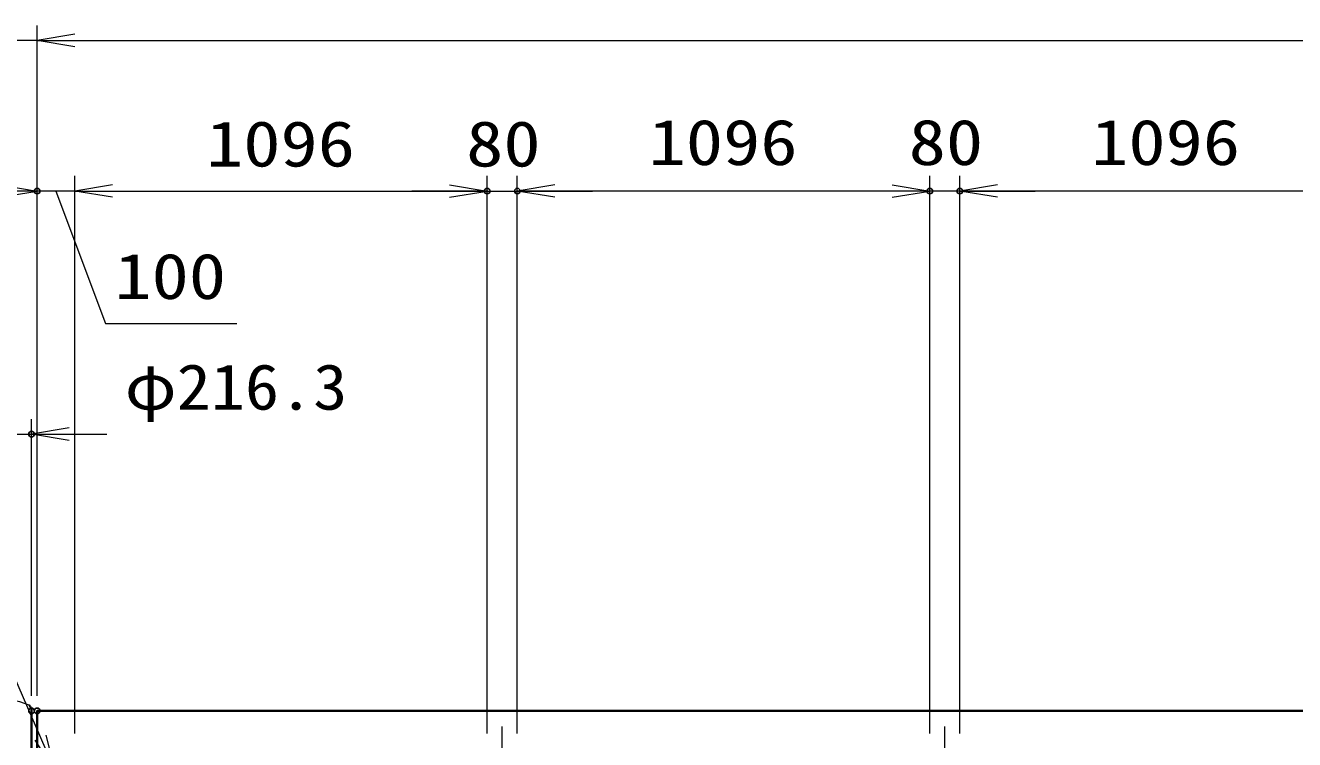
# Model space of a CAD drawing. Units: millimetres at full size. Extents: x -11880 to 11880, y -8400 to 8400.
# Drawn here: x -557 to 2816, y 978 to 2875 of the extents above; entities that cross this region are included whole.
import ezdxf
from ezdxf.enums import TextEntityAlignment as Align

# ---------------------------------------------------------------- set-up
doc = ezdxf.new("R2010")
doc.units = ezdxf.units.MM
doc.header["$LTSCALE"] = 30
doc.header["$PDMODE"] = 32
doc.header["$PDSIZE"] = 15
doc.linetypes.add('USER1', pattern=[18, 12, -1.5, 3, -1.5])
for name, color, linetype, lineweight in [('0-2_外形線', 7, 'Continuous', 35), ('0-3_軸線', 200, 'USER1', 15), ('0-5_寸法線', 4, 'Continuous', 18), ('0-6_0', 7, 'Continuous', 18)]:
    doc.layers.add(name, color=color, linetype=linetype, lineweight=lineweight)
doc.layers.add('0-7_Defpoints', color=7, linetype='Continuous')
doc.styles.add('ＭＳ ゴシック', font='')
doc.styles.get('ＭＳ ゴシック').set_extended_font_data('MS Gothic')

# ---------------------------------------------------------------- blocks, each defined once
blk = doc.blocks.new('_Open')
at = {"layer": '0-6_0', "color": 4}
blk.add_line((-30, 5), (0, 0), dxfattribs=at)
blk.add_lwpolyline([(-30, -5), (0, 0), (-30, 0)], dxfattribs=at)
blk = doc.blocks.new('S294')
at = {"layer": '0-5_寸法線'}
for points in [[(16733570.2, 81152135.1), (16785146.2, 81152135.1), (16802185.7, 81112882.3), (16803380.3, 81110130.4)], [(16801727, 81112683.2), (16803380.3, 81110130.4), (16802644.3, 81113081.4)]]:
    blk.add_lwpolyline(points, dxfattribs=at)
at = {"layer": '0-5_寸法線', "color": 254, "style": 'ＭＳ ゴシック'}
for s, width, p in [('両取手 SUS304（＃400）', 0.95, (16733570.2, 81159835.7)), ('φ25-300L', 1.1, (16732965.4, 81153535.7))]:
    blk.add_text(s, height=3637, dxfattribs=dict(at, width=width)).set_placement(p, align=Align.BOTTOM_LEFT)

msp = doc.modelspace()

# ---------------------------------------------------------------- linework, layer by layer
at = {"layer": '0-2_外形線'}
msp.add_line((-540.84, 1053.97), (-540.84, 488.47), dxfattribs=at)
msp.add_lwpolyline([(5474.01, 1053.97), (-525.99, 1053.97), (-525.99, 486.47)], dxfattribs=at)
msp.add_arc((-560.84, 1053.97), 20, 0, 48.59038, dxfattribs=at)
at = {"layer": '0-3_軸線'}
for p, q in [((710.01, -285.03), (710.01, 1012.97)), ((1886.01, -285.03), (1886.01, 1012.97))]:
    msp.add_line(p, q, dxfattribs=at)
at = {"layer": '0-5_寸法線'}
for p, q in [((-525.99, 1093.97), (-525.99, 2875.01)), ((-525.99, 1093.97), (-525.99, 2875.01)), ((-525.99, 2835.01), (-648.99, 2835.01)), ((-525.99, 2835.01), (5474.01, 2835.01)), ((-425.99, 2835.01), (-325.99, 2835.01)), ((-525.99, 1093.97), (-525.99, 2475.01)), ((-425.99, 993.97), (-425.99, 2475.01)), ((-425.99, 993.97), (-425.99, 2475.01)), ((670.01, 993.97), (670.01, 2475.01)), ((670.01, 993.97), (670.01, 2475.01)), ((750.01, 993.97), (750.01, 2475.01)), ((750.01, 993.97), (750.01, 2475.01)), ((1846.01, 993.97), (1846.01, 2475.01)), ((1846.01, 993.97), (1846.01, 2475.01)), ((1926.01, 993.97), (1926.01, 2475.01)), ((1926.01, 993.97), (1926.01, 2475.01)), ((-425.99, 2435.01), (-525.99, 2435.01)), ((-425.99, 2435.01), (670.01, 2435.01)), ((-325.99, 2435.01), (-225.99, 2435.01)), ((570.01, 2435.01), (470.01, 2435.01)), ((670.01, 2435.01), (750.01, 2435.01)), ((1846.01, 2435.01), (750.01, 2435.01)), ((850.01, 2435.01), (950.01, 2435.01)), ((1746.01, 2435.01), (1646.01, 2435.01)), ((1926.01, 2435.01), (1846.01, 2435.01)), ((3022.01, 2435.01), (1926.01, 2435.01)), ((2026.01, 2435.01), (2126.01, 2435.01)), ((-540.84, 1093.97), (-540.84, 1829.15)), ((-757.14, 1789.15), (-540.84, 1789.15)), ((-440.84, 1789.15), (-340.84, 1789.15))]:
    msp.add_line(p, q, dxfattribs=at)
msp.add_lwpolyline([(-475.99, 2435.01), (-343.99, 2083.16), (4.81, 2083.16)], dxfattribs=at)
at = {"layer": '0-6_0'}
msp.add_arc((-648.99, 822.03), 266.94, 67.67999, 112.32001, dxfattribs=at)
at = {"layer": '0-7_Defpoints'}
for p in [(-525.99, 2435.01), (670.01, 2435.01), (750.01, 2435.01), (1846.01, 2435.01), (1926.01, 2435.01), (-540.84, 1789.15), (-540.84, 1053.97), (-525.99, 1053.97), (-525.99, 1053.97)]:
    msp.add_point(p, dxfattribs=at)

# ---------------------------------------------------------------- block references
at = {"layer": '0-5_寸法線', "xscale": 3.333333, "yscale": 3.333333, "rotation": 180}
for p in [(-525.99, 2835.01), (-525.99, 2835.01), (-425.99, 2435.01), (-425.99, 2435.01), (750.01, 2435.01), (750.01, 2435.01), (1926.01, 2435.01), (1926.01, 2435.01), (-540.84, 1789.15)]:
    msp.add_blockref('_Open', p, dxfattribs=at)
at = {"layer": '0-5_寸法線'}
for name, p, xscale, yscale in [('S294', (-560589.92, -2702779.54), 0.03333333, 0.03333333), ('_Open', (-525.99, 2435.01), 3.333333, 3.333333), ('_Open', (670.01, 2435.01), 3.333333, 3.333333), ('_Open', (670.01, 2435.01), 3.333333, 3.333333), ('_Open', (1846.01, 2435.01), 3.333333, 3.333333), ('_Open', (1846.01, 2435.01), 3.333333, 3.333333)]:
    msp.add_blockref(name, p, dxfattribs=dict(at, xscale=xscale, yscale=yscale))

# ---------------------------------------------------------------- texts
at = {"layer": '0-5_寸法線', "color": 254, "style": 'ＭＳ ゴシック'}
for s, width, p in [('1096', 1.2, (-77.19, 2463.69)), ('80', 1.2, (614.01, 2463.69)), ('1096', 1.2, (1098.81, 2467.69)), ('80', 1.2, (1790.01, 2467.69)), ('1096', 1.2, (2274.81, 2467.69)), ('100', 1.2, (-320.79, 2111.84)), ('φ216.3', 1.1, (-293.13, 1817.84))]:
    msp.add_text(s, height=121.2, dxfattribs=dict(at, width=width)).set_placement(p, align=Align.BOTTOM_LEFT)

doc.saveas('drawing.dxf')
